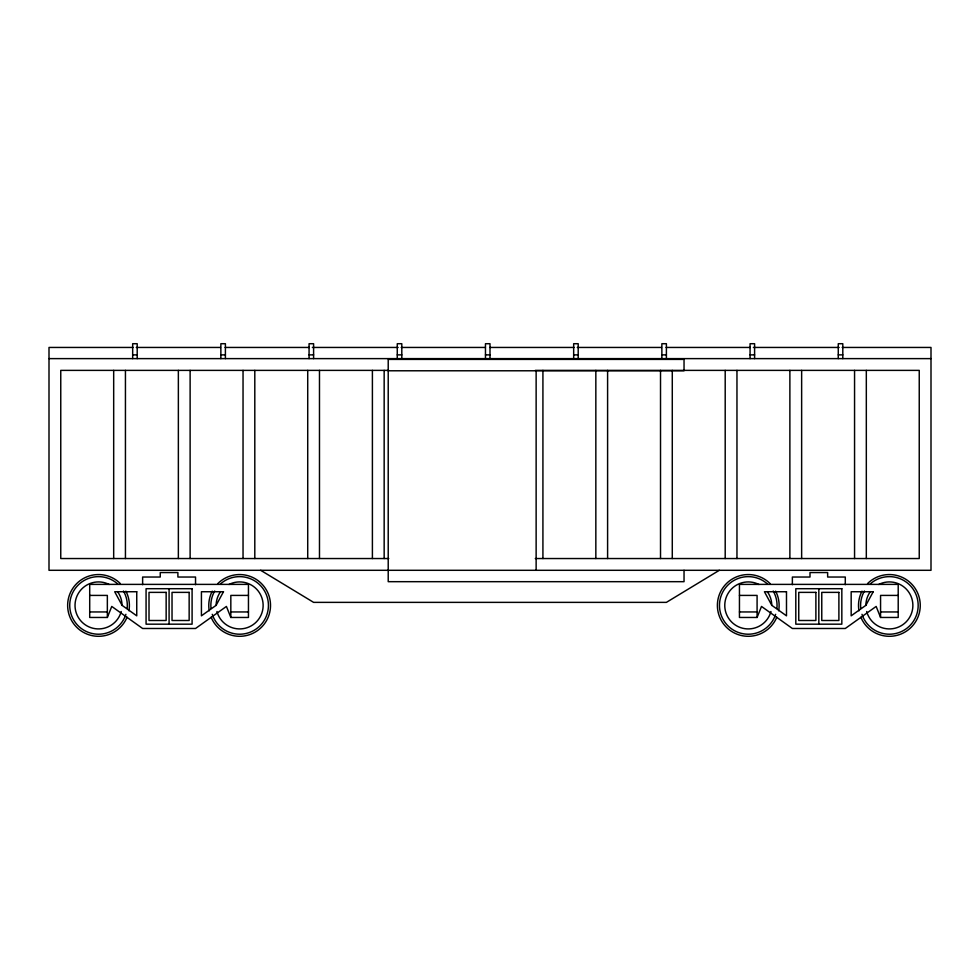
<?xml version="1.0" encoding="UTF-8"?>
<svg xmlns="http://www.w3.org/2000/svg" width="980" height="980" viewBox="0 0 980 980"><rect width="100%" height="100%" fill="white"/><g stroke="black" fill="none" stroke-linecap="round" stroke-linejoin="round"><path stroke-width="1.47" d="M107.347 617.461L111.757 606.436L142.627 628.486L195.547 628.486L226.417 606.436L230.827 617.461L248.454 617.461L248.454 584.386L89.707 584.386L89.707 617.461L107.347 617.461L107.347 595.411L89.707 595.411M757.087 617.461L761.497 606.436L792.367 628.486L845.287 628.486L876.157 606.436L880.567 617.461L898.207 617.461L898.207 584.386L739.447 584.386L739.447 617.461L757.087 617.461L757.087 595.411L739.447 595.411M719.32 570.299L666.4 602.369L313.6 602.369L260.68 570.299M133.219 347.447L49 347.447L49 570.299L931 570.299L931 347.447L842.188 347.447M136.281 347.447L220.5 347.447M225.094 347.447L309.312 347.447M312.375 347.447L398.125 347.447M401.188 347.447L485.406 347.447M490 347.447L574.219 347.447M577.281 347.447L661.5 347.447M666.094 347.447L750.312 347.447M753.375 347.447L839.125 347.447M132.668 354.882L137.2 354.882M220.868 354.882L225.4 354.882M309.068 354.882L313.6 354.882M397.268 354.882L401.8 354.882M485.468 354.882L490 354.882M573.668 354.882L578.2 354.882M661.867 354.882L666.4 354.882M750.067 354.882L754.6 354.882M838.268 354.882L842.8 354.882M49 358.619L931 358.619M388.741 370.379L60.76 370.379L60.76 558.539L388.741 558.539M535.288 370.379L919.24 370.379L919.24 558.539L535.288 558.539M388.215 370.783L684.04 370.783L684.04 359.403L388.215 359.403L388.215 581.679L684.04 581.679L684.04 570.299M248.454 595.411L230.827 595.411L230.827 617.461M898.207 595.411L880.567 595.411L880.567 617.461M89.707 611.949L107.347 611.949M230.827 611.949L248.454 611.949M739.447 611.949L757.087 611.949M880.567 611.949L898.207 611.949M866.32 370.379L866.32 558.539M854.56 370.379L854.56 558.539M845.287 584.693L845.287 577.036L827.647 577.036L827.647 572.553L810.007 572.553L810.007 577.036L792.367 577.036L792.367 584.693M842.8 358.619L842.8 343.711L838.268 343.711L838.268 358.619M818.827 588.698L818.827 624.174M801.64 370.379L801.64 558.539M789.88 370.379L789.88 558.539M754.6 358.619L754.6 343.711L750.067 343.711L750.067 358.619M736.96 370.379L736.96 558.539M725.2 370.379L725.2 558.539M672.28 370.379L672.28 558.539M666.4 358.619L666.4 343.711L661.867 343.711L661.867 358.619M660.52 370.379L660.52 558.539M607.6 370.379L607.6 558.539M595.84 370.379L595.84 558.539M578.2 358.619L578.2 343.711L573.668 343.711L573.668 358.619M542.92 370.379L542.92 558.539M536.134 370.783L536.134 570.299M490 358.619L490 343.711L485.468 343.711L485.468 358.619M401.8 358.619L401.8 343.711L397.268 343.711L397.268 358.619M384.16 370.379L384.16 558.539M372.4 370.379L372.4 558.539M319.48 370.379L319.48 558.539M313.6 358.619L313.6 343.711L309.068 343.711L309.068 358.619M307.72 370.379L307.72 558.539M254.8 370.379L254.8 558.539M243.04 370.379L243.04 558.539M225.4 358.619L225.4 343.711L220.868 343.711L220.868 358.619M195.535 584.693L195.535 577.036L177.895 577.036L177.895 572.553L160.255 572.553L160.255 577.036L142.627 577.036L142.627 584.693M190.12 370.379L190.12 558.539M178.36 370.379L178.36 558.539M169.087 588.698L169.087 624.174M137.2 358.619L137.2 343.711L132.668 343.711L132.668 358.619M125.44 370.379L125.44 558.539M113.68 370.379L113.68 558.539M867.557 583.59A30.87 30.87 0 0 1 913.875 586.628A30.87 30.87 0 0 1 904.822 632.161A30.87 30.87 0 0 1 860.857 617.241M858.982 610.797A30.87 30.87 0 0 1 862.008 591.161M870.105 584.031A28.8 28.8 0 0 1 913.25 589.323A28.8 28.8 0 0 1 902.004 631.304A28.8 28.8 0 0 1 861.996 614.313M860.746 608.433A28.8 28.8 0 0 1 864.446 591.026M878.705 584.484A23.495 23.495 0 0 1 911.008 596.244A23.495 23.495 0 0 1 897.031 627.641A23.495 23.495 0 0 1 866.688 611.508M865.879 605.42A23.495 23.495 0 0 1 870.363 591.614M775.633 591.161A30.87 30.87 0 0 1 778.659 610.797M776.785 617.241A30.87 30.87 0 0 1 732.832 632.161A30.87 30.87 0 0 1 723.767 586.628A30.87 30.87 0 0 1 770.084 583.59M773.196 591.026A28.8 28.8 0 0 1 776.895 608.433M775.645 614.313A28.8 28.8 0 0 1 735.637 631.304A28.8 28.8 0 0 1 724.392 589.323A28.8 28.8 0 0 1 767.536 584.031M770.954 611.508A23.495 23.495 0 0 1 740.611 627.641A23.495 23.495 0 0 1 726.633 596.244A23.495 23.495 0 0 1 758.937 584.484M767.279 591.614A23.495 23.495 0 0 1 771.762 605.42M217.817 583.59A30.87 30.87 0 0 1 264.135 586.628A30.87 30.87 0 0 1 255.082 632.161A30.87 30.87 0 0 1 211.117 617.241M209.242 610.797A30.87 30.87 0 0 1 212.268 591.161M228.965 584.484A23.495 23.495 0 0 1 261.268 596.244A23.495 23.495 0 0 1 247.291 627.641A23.495 23.495 0 0 1 216.948 611.508M216.139 605.42A23.495 23.495 0 0 1 220.623 591.614M220.365 584.031A28.8 28.8 0 0 1 263.51 589.323A28.8 28.8 0 0 1 252.264 631.304A28.8 28.8 0 0 1 212.256 614.313M211.006 608.433A28.8 28.8 0 0 1 214.706 591.026M125.906 614.313A28.8 28.8 0 0 1 85.897 631.304A28.8 28.8 0 0 1 74.651 589.323A28.8 28.8 0 0 1 117.796 584.031M123.456 591.026A28.8 28.8 0 0 1 127.155 608.433M121.214 611.508A23.495 23.495 0 0 1 90.871 627.641A23.495 23.495 0 0 1 76.893 596.244A23.495 23.495 0 0 1 109.197 584.484M117.539 591.614A23.495 23.495 0 0 1 122.022 605.42M125.893 591.161A30.87 30.87 0 0 1 128.919 610.797M127.045 617.241A30.87 30.87 0 0 1 83.079 632.161A30.87 30.87 0 0 1 74.027 586.628A30.87 30.87 0 0 1 120.344 583.59M223.477 591.736L216.127 605.322L201.427 615.82L201.427 591.736L223.477 591.736M873.217 591.736L865.867 605.322L851.167 615.82L851.167 591.736L873.217 591.736M192.092 588.698L146.069 588.698L146.069 624.174L192.092 624.174L192.092 588.698M841.832 588.698L795.809 588.698L795.809 624.174L841.832 624.174L841.832 588.698M136.747 591.736L114.697 591.736L122.047 605.322L136.747 615.82L136.747 591.736M786.487 591.736L764.437 591.736L771.787 605.322L786.487 615.82L786.487 591.736M166.147 592.373L149.009 592.373L149.009 620.499L166.147 620.499L166.147 592.373M189.152 592.373L172.027 592.373L172.027 620.499L189.152 620.499L189.152 592.373M815.887 592.373L798.749 592.373L798.749 620.499L815.887 620.499L815.887 592.373M838.892 592.373L821.767 592.373L821.767 620.499L838.892 620.499L838.892 592.373"/></g></svg>
